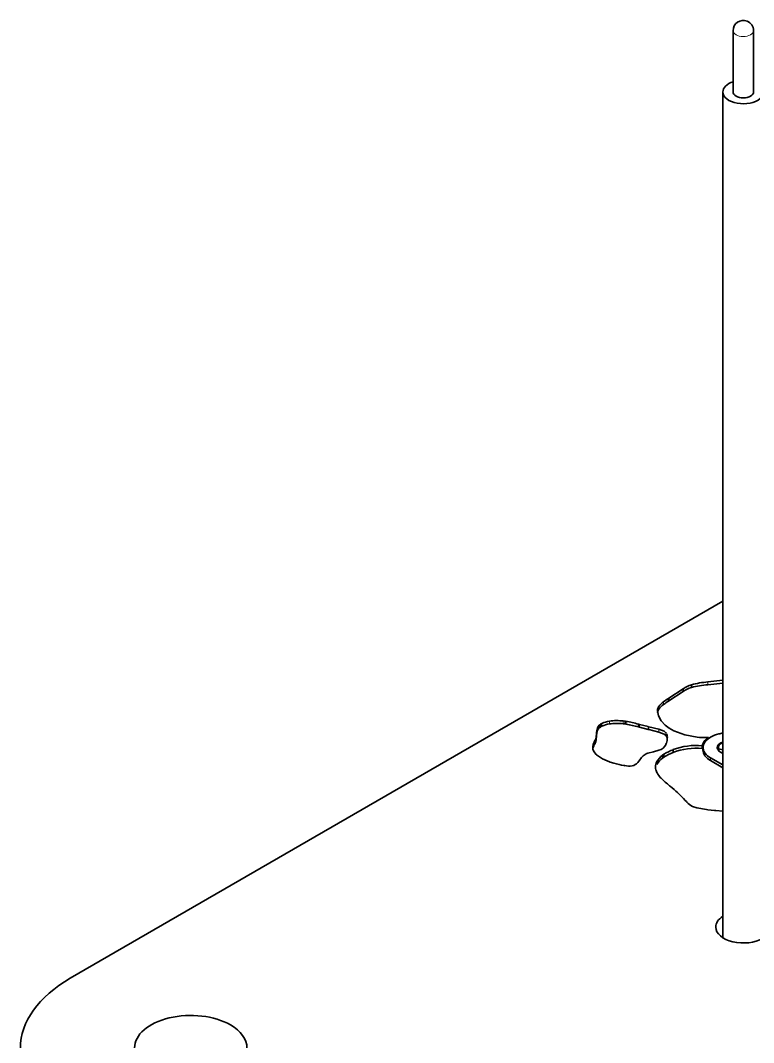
# Model space of a CAD drawing. Extents: x 241 to 1434, y 190 to 710.
# Drawn here: x 827.91 to 849.43, y 591.03 to 621.02 of the extents above; entities that cross this region are included whole.
import ezdxf

# ---------------------------------------------------------------- set-up
doc = ezdxf.new("R2010")
doc.units = 0

msp = doc.modelspace()

# ---------------------------------------------------------------- linework, layer by layer
at = {"color": 7, "lineweight": 35, "ltscale": 0.044933}
for p, q in [((848.832, 620.715), (848.834, 618.917)), ((849.432, 620.716), (849.434, 618.918))]:
    msp.add_line(p, q, dxfattribs=at)
at = {"color": 7, "lineweight": 35}
for p, q in [((848.534, 594.108), (848.534, 618.917)), ((829.375, 592.919), (848.534, 603.981)), ((829.375, 592.919), (848.534, 603.981))]:
    msp.add_line(p, q, dxfattribs=at)
at = {"color": 7, "lineweight": 35, "ltscale": 0.012423}
msp.add_line((847.363, 601.414), (846.949, 601.14), dxfattribs=at)
msp.add_line((847.363, 601.414), (846.949, 601.14), dxfattribs=at)
at = {"color": 7, "lineweight": 35, "ltscale": 0.00204}
for p, q in [((847.363, 601.414), (847.363, 601.332)), ((847.363, 601.414), (847.363, 601.332)), ((844.905, 600.342), (844.905, 600.261)), ((844.905, 600.342), (844.905, 600.261)), ((845.665, 600.46), (845.665, 600.379)), ((845.665, 600.46), (845.665, 600.379)), ((847.949, 599.684), (847.949, 599.603)), ((847.949, 599.684), (847.949, 599.603))]:
    msp.add_line(p, q, dxfattribs=at)
at = {"color": 7, "lineweight": 35, "ltscale": 0.002042}
for p, q in [((847.61, 601.531), (847.61, 601.449)), ((847.61, 601.531), (847.61, 601.449)), ((846.938, 601.13), (846.938, 601.048)), ((846.938, 601.13), (846.938, 601.048)), ((846.949, 601.14), (846.949, 601.058)), ((846.949, 601.14), (846.949, 601.058)), ((846.644, 600.879), (846.644, 600.797)), ((846.644, 600.879), (846.644, 600.797)), ((844.917, 600.354), (844.917, 600.272)), ((844.917, 600.354), (844.917, 600.272)), ((846.882, 600.094), (846.882, 600.012)), ((846.882, 600.094), (846.882, 600.012)), ((844.778, 599.891), (844.778, 599.809)), ((844.778, 599.891), (844.778, 599.809)), ((847.071, 599.625), (847.071, 599.544)), ((847.071, 599.625), (847.071, 599.544)), ((847.923, 599.739), (847.923, 599.658)), ((847.923, 599.739), (847.923, 599.658)), ((847.95, 599.691), (847.95, 599.609)), ((847.95, 599.691), (847.95, 599.609)), ((848.393, 599.761), (848.393, 599.68)), ((848.393, 599.761), (848.393, 599.68)), ((848.4, 599.69), (848.4, 599.609)), ((848.4, 599.69), (848.4, 599.609)), ((846.762, 599.462), (846.762, 599.38)), ((846.762, 599.462), (846.762, 599.38)), ((846.803, 599.491), (846.803, 599.409)), ((846.803, 599.491), (846.803, 599.409)), ((847.989, 599.556), (847.989, 599.474)), ((847.989, 599.556), (847.989, 599.474)), ((848.008, 599.528), (848.008, 599.447)), ((848.008, 599.528), (848.008, 599.447))]:
    msp.add_line(p, q, dxfattribs=at)
at = {"color": 7, "lineweight": 35, "ltscale": 0.011117}
msp.add_line((848.534, 601.661), (848.092, 601.612), dxfattribs=at)
msp.add_line((848.534, 601.661), (848.092, 601.612), dxfattribs=at)
at = {"color": 7, "lineweight": 13, "ltscale": 0.002042}
for p, q in [((848.092, 601.612), (848.092, 601.531)), ((848.092, 601.612), (848.092, 601.531)), ((846.791, 601.028), (846.791, 600.947)), ((846.791, 601.028), (846.791, 600.947)), ((844.964, 600.386), (844.964, 600.304)), ((844.964, 600.386), (844.964, 600.304)), ((844.981, 600.395), (844.981, 600.314)), ((844.981, 600.395), (844.981, 600.314)), ((846.084, 600.368), (846.084, 600.286)), ((846.084, 600.368), (846.084, 600.286)), ((846.341, 600.304), (846.341, 600.222)), ((846.341, 600.304), (846.341, 600.222)), ((846.651, 600.225), (846.651, 600.143)), ((846.651, 600.225), (846.651, 600.143)), ((844.799, 599.946), (844.799, 599.864)), ((844.799, 599.946), (844.799, 599.864)), ((846.862, 600.122), (846.862, 600.041)), ((846.862, 600.122), (846.862, 600.041)), ((846.596, 599.276), (846.596, 599.194)), ((846.596, 599.276), (846.596, 599.194))]:
    msp.add_line(p, q, dxfattribs=at)
at = {"color": 7, "lineweight": 35, "ltscale": 0.011118}
msp.add_line((848.534, 601.579), (848.092, 601.531), dxfattribs=at)
msp.add_line((848.534, 601.579), (848.092, 601.531), dxfattribs=at)
at = {"color": 7, "lineweight": 35, "ltscale": 5.21485e-05}
msp.add_line((846.938, 601.13), (846.936, 601.131), dxfattribs=at)
msp.add_line((846.938, 601.13), (846.936, 601.131), dxfattribs=at)
at = {"color": 7, "lineweight": 35, "ltscale": 0.000370069}
for p, q in [((846.949, 601.14), (846.938, 601.13)), ((846.949, 601.14), (846.938, 601.13)), ((846.949, 601.058), (846.938, 601.048)), ((846.949, 601.058), (846.938, 601.048))]:
    msp.add_line(p, q, dxfattribs=at)
at = {"color": 7, "lineweight": 35, "ltscale": 0.012424}
msp.add_line((847.363, 601.332), (846.949, 601.058), dxfattribs=at)
msp.add_line((847.363, 601.332), (846.949, 601.058), dxfattribs=at)
at = {"color": 7, "lineweight": 35, "ltscale": 0.000344538}
msp.add_line((846.651, 600.891), (846.644, 600.879), dxfattribs=at)
msp.add_line((846.651, 600.891), (846.644, 600.879), dxfattribs=at)
at = {"color": 7, "lineweight": 35, "ltscale": 5.27036e-05}
msp.add_line((846.938, 601.048), (846.936, 601.049), dxfattribs=at)
msp.add_line((846.938, 601.048), (846.936, 601.049), dxfattribs=at)
at = {"color": 7, "lineweight": 35, "ltscale": 0.000387873}
msp.add_line((846.614, 600.779), (846.614, 600.763), dxfattribs=at)
msp.add_line((846.614, 600.779), (846.614, 600.763), dxfattribs=at)
at = {"color": 7, "lineweight": 35, "ltscale": 0.000422481}
msp.add_line((844.917, 600.354), (844.905, 600.342), dxfattribs=at)
msp.add_line((844.917, 600.354), (844.905, 600.342), dxfattribs=at)
at = {"color": 7, "lineweight": 35, "ltscale": 0.000485414}
for p, q in [((844.981, 600.395), (844.964, 600.386)), ((844.981, 600.395), (844.964, 600.386)), ((844.981, 600.314), (844.964, 600.304)), ((844.981, 600.314), (844.964, 600.304))]:
    msp.add_line(p, q, dxfattribs=at)
at = {"color": 7, "lineweight": 13, "ltscale": 0.00204}
for p, q in [((845.204, 600.462), (845.204, 600.38)), ((845.204, 600.462), (845.204, 600.38)), ((845.606, 600.468), (845.606, 600.386)), ((845.606, 600.468), (845.606, 600.386)), ((845.693, 600.456), (845.693, 600.374)), ((845.693, 600.456), (845.693, 600.374)), ((846.048, 600.377), (846.048, 600.295)), ((846.048, 600.377), (846.048, 600.295)), ((846.06, 600.374), (846.06, 600.292)), ((846.06, 600.374), (846.06, 600.292)), ((846.361, 600.299), (846.361, 600.217)), ((846.361, 600.299), (846.361, 600.217)), ((848.169, 599.387), (848.169, 599.305)), ((848.169, 599.387), (848.169, 599.305))]:
    msp.add_line(p, q, dxfattribs=at)
at = {"color": 7, "lineweight": 35, "ltscale": 0.001501}
for p, q in [((845.665, 600.46), (845.606, 600.468)), ((845.665, 600.46), (845.606, 600.468)), ((845.665, 600.379), (845.606, 600.386)), ((845.665, 600.379), (845.606, 600.386))]:
    msp.add_line(p, q, dxfattribs=at)
at = {"color": 7, "lineweight": 35, "ltscale": 0.000693632}
for p, q in [((845.693, 600.456), (845.665, 600.46)), ((845.693, 600.456), (845.665, 600.46)), ((845.693, 600.374), (845.665, 600.379)), ((845.693, 600.374), (845.665, 600.379))]:
    msp.add_line(p, q, dxfattribs=at)
at = {"color": 7, "lineweight": 35, "ltscale": 0.000309757}
for p, q in [((846.06, 600.374), (846.048, 600.377)), ((846.06, 600.374), (846.048, 600.377)), ((846.06, 600.292), (846.048, 600.295)), ((846.06, 600.292), (846.048, 600.295))]:
    msp.add_line(p, q, dxfattribs=at)
at = {"color": 7, "lineweight": 35, "ltscale": 0.000612113}
msp.add_line((846.084, 600.368), (846.06, 600.374), dxfattribs=at)
msp.add_line((846.084, 600.368), (846.06, 600.374), dxfattribs=at)
at = {"color": 7, "lineweight": 35, "ltscale": 0.000612488}
msp.add_line((846.084, 600.286), (846.06, 600.292), dxfattribs=at)
msp.add_line((846.084, 600.286), (846.06, 600.292), dxfattribs=at)
at = {"color": 7, "lineweight": 35, "ltscale": 0.006619}
for p, q in [((846.341, 600.304), (846.084, 600.368)), ((846.341, 600.304), (846.084, 600.368)), ((846.341, 600.222), (846.084, 600.286)), ((846.341, 600.222), (846.084, 600.286))]:
    msp.add_line(p, q, dxfattribs=at)
at = {"color": 7, "lineweight": 35, "ltscale": 0.000520334}
msp.add_line((846.361, 600.217), (846.341, 600.222), dxfattribs=at)
msp.add_line((846.361, 600.217), (846.341, 600.222), dxfattribs=at)
at = {"color": 7, "lineweight": 35, "ltscale": 0.007482}
for p, q in [((846.651, 600.225), (846.361, 600.299)), ((846.651, 600.225), (846.361, 600.299)), ((846.651, 600.143), (846.361, 600.217)), ((846.651, 600.143), (846.361, 600.217))]:
    msp.add_line(p, q, dxfattribs=at)
at = {"color": 7, "lineweight": 35, "ltscale": 0.001155}
msp.add_line((844.799, 599.946), (844.783, 599.903), dxfattribs=at)
msp.add_line((844.799, 599.946), (844.783, 599.903), dxfattribs=at)
at = {"color": 7, "lineweight": 35, "ltscale": 0.000292464}
msp.add_line((844.824, 600.128), (844.823, 600.116), dxfattribs=at)
msp.add_line((844.824, 600.128), (844.823, 600.116), dxfattribs=at)
at = {"color": 7, "lineweight": 35, "ltscale": 0.001504}
msp.add_line((844.831, 600.187), (844.824, 600.128), dxfattribs=at)
msp.add_line((844.831, 600.187), (844.824, 600.128), dxfattribs=at)
at = {"color": 7, "lineweight": 35, "ltscale": 0.001503}
msp.add_line((844.831, 600.106), (844.824, 600.046), dxfattribs=at)
msp.add_line((844.831, 600.106), (844.824, 600.046), dxfattribs=at)
at = {"color": 7, "lineweight": 35, "ltscale": 0.000540954}
for p, q in [((846.876, 600.106), (846.862, 600.122)), ((846.876, 600.106), (846.862, 600.122)), ((846.876, 600.024), (846.862, 600.041)), ((846.876, 600.024), (846.862, 600.041))]:
    msp.add_line(p, q, dxfattribs=at)
at = {"color": 7, "lineweight": 35, "ltscale": 0.000720488}
msp.add_line((846.902, 599.97), (846.903, 599.999), dxfattribs=at)
msp.add_line((846.902, 599.97), (846.903, 599.999), dxfattribs=at)
at = {"color": 7, "lineweight": 35, "ltscale": 0.001907}
msp.add_line((847.775, 599.993), (847.851, 599.987), dxfattribs=at)
msp.add_line((847.775, 599.993), (847.851, 599.987), dxfattribs=at)
at = {"color": 7, "lineweight": 35, "ltscale": 0.001547}
msp.add_line((848.046, 599.981), (848.108, 599.982), dxfattribs=at)
msp.add_line((848.046, 599.981), (848.108, 599.982), dxfattribs=at)
at = {"color": 7, "lineweight": 35, "ltscale": 0.000698853}
msp.add_line((848.108, 599.982), (848.108, 599.954), dxfattribs=at)
msp.add_line((848.108, 599.982), (848.108, 599.954), dxfattribs=at)
at = {"color": 7, "lineweight": 35, "ltscale": 0.000306276}
msp.add_line((844.713, 599.719), (844.712, 599.706), dxfattribs=at)
msp.add_line((844.713, 599.719), (844.712, 599.706), dxfattribs=at)
at = {"color": 7, "lineweight": 35, "ltscale": 0.000291842}
msp.add_line((844.712, 599.706), (844.712, 599.695), dxfattribs=at)
msp.add_line((844.712, 599.706), (844.712, 599.695), dxfattribs=at)
at = {"color": 7, "lineweight": 35, "ltscale": 0.000326189}
msp.add_line((844.783, 599.903), (844.778, 599.891), dxfattribs=at)
msp.add_line((844.783, 599.903), (844.778, 599.891), dxfattribs=at)
at = {"color": 7, "lineweight": 35, "ltscale": 0.001154}
msp.add_line((844.799, 599.864), (844.783, 599.821), dxfattribs=at)
msp.add_line((844.799, 599.864), (844.783, 599.821), dxfattribs=at)
at = {"color": 7, "lineweight": 35, "ltscale": 0.000543371}
msp.add_line((846.863, 599.783), (846.872, 599.803), dxfattribs=at)
msp.add_line((846.863, 599.783), (846.872, 599.803), dxfattribs=at)
at = {"color": 7, "lineweight": 35, "ltscale": 0.000304676}
msp.add_line((846.872, 599.803), (846.876, 599.815), dxfattribs=at)
msp.add_line((846.872, 599.803), (846.876, 599.815), dxfattribs=at)
at = {"color": 7, "lineweight": 35, "ltscale": 0.000933001}
for p, q in [((847.933, 599.775), (847.923, 599.739)), ((847.933, 599.775), (847.923, 599.739)), ((847.933, 599.694), (847.923, 599.658)), ((847.933, 599.694), (847.923, 599.658))]:
    msp.add_line(p, q, dxfattribs=at)
at = {"color": 7, "lineweight": 35, "ltscale": 0.000920038}
msp.add_line((847.954, 599.736), (847.963, 599.772), dxfattribs=at)
msp.add_line((847.954, 599.736), (847.963, 599.772), dxfattribs=at)
at = {"color": 7, "lineweight": 35, "ltscale": 0.000766171}
msp.add_line((848.375, 599.654), (848.387, 599.626), dxfattribs=at)
msp.add_line((848.375, 599.654), (848.387, 599.626), dxfattribs=at)
at = {"color": 7, "lineweight": 35, "ltscale": 0.000280301}
msp.add_line((848.41, 599.647), (848.405, 599.657), dxfattribs=at)
msp.add_line((848.41, 599.647), (848.405, 599.657), dxfattribs=at)
at = {"color": 7, "lineweight": 35, "ltscale": 0.003189}
msp.add_line((848.535, 599.621), (848.41, 599.647), dxfattribs=at)
msp.add_line((848.535, 599.621), (848.41, 599.647), dxfattribs=at)
at = {"color": 7, "lineweight": 35, "ltscale": 0.001282}
msp.add_line((848.41, 599.647), (848.41, 599.596), dxfattribs=at)
msp.add_line((848.41, 599.647), (848.41, 599.596), dxfattribs=at)
at = {"color": 7, "lineweight": 35, "ltscale": 0.000447023}
msp.add_line((844.815, 599.486), (844.828, 599.474), dxfattribs=at)
msp.add_line((844.815, 599.486), (844.828, 599.474), dxfattribs=at)
at = {"color": 7, "lineweight": 35, "ltscale": 0.00059887}
msp.add_line((846.281, 599.504), (846.303, 599.513), dxfattribs=at)
msp.add_line((846.281, 599.504), (846.303, 599.513), dxfattribs=at)
at = {"color": 7, "lineweight": 35, "ltscale": 0.000736171}
msp.add_line((846.303, 599.513), (846.331, 599.523), dxfattribs=at)
msp.add_line((846.303, 599.513), (846.331, 599.523), dxfattribs=at)
at = {"color": 7, "lineweight": 35, "ltscale": 0.001248}
for p, q in [((846.803, 599.491), (846.762, 599.462)), ((846.803, 599.491), (846.762, 599.462)), ((846.803, 599.409), (846.762, 599.38)), ((846.803, 599.409), (846.762, 599.38))]:
    msp.add_line(p, q, dxfattribs=at)
at = {"color": 7, "lineweight": 35, "ltscale": 0.000831604}
for p, q in [((848.008, 599.528), (847.989, 599.556)), ((848.008, 599.528), (847.989, 599.556)), ((848.008, 599.447), (847.989, 599.474)), ((848.008, 599.447), (847.989, 599.474))]:
    msp.add_line(p, q, dxfattribs=at)
at = {"color": 7, "lineweight": 35, "ltscale": 0.01055}
msp.add_line((848.534, 599.176), (848.169, 599.387), dxfattribs=at)
msp.add_line((848.534, 599.176), (848.169, 599.387), dxfattribs=at)
at = {"color": 7, "lineweight": 35, "ltscale": 0.002099}
msp.add_line((848.462, 599.556), (848.534, 599.514), dxfattribs=at)
msp.add_line((848.462, 599.556), (848.534, 599.514), dxfattribs=at)
at = {"color": 7, "lineweight": 35, "ltscale": 0.001727}
msp.add_line((848.535, 599.539), (848.467, 599.553), dxfattribs=at)
msp.add_line((848.535, 599.539), (848.467, 599.553), dxfattribs=at)
at = {"color": 7, "lineweight": 35, "ltscale": 0.000667899}
msp.add_line((845.204, 599.267), (845.229, 599.259), dxfattribs=at)
msp.add_line((845.204, 599.267), (845.229, 599.259), dxfattribs=at)
at = {"color": 7, "lineweight": 35, "ltscale": 0.002823}
msp.add_line((845.229, 599.259), (845.337, 599.225), dxfattribs=at)
msp.add_line((845.229, 599.259), (845.337, 599.225), dxfattribs=at)
at = {"color": 7, "lineweight": 35, "ltscale": 0.00055547}
msp.add_line((845.633, 599.16), (845.655, 599.156), dxfattribs=at)
msp.add_line((845.633, 599.16), (845.655, 599.156), dxfattribs=at)
at = {"color": 7, "lineweight": 35, "ltscale": 0.001365}
msp.add_line((846.033, 599.249), (846.067, 599.291), dxfattribs=at)
msp.add_line((846.033, 599.249), (846.067, 599.291), dxfattribs=at)
at = {"color": 7, "lineweight": 35, "ltscale": 0.000371789}
msp.add_line((846.067, 599.291), (846.075, 599.303), dxfattribs=at)
msp.add_line((846.067, 599.291), (846.075, 599.303), dxfattribs=at)
at = {"color": 7, "lineweight": 35, "ltscale": 0.000342973}
msp.add_line((846.555, 599.123), (846.558, 599.11), dxfattribs=at)
msp.add_line((846.555, 599.123), (846.558, 599.11), dxfattribs=at)
at = {"color": 7, "lineweight": 35, "ltscale": 6.15101e-05}
msp.add_line((846.558, 599.11), (846.556, 599.109), dxfattribs=at)
msp.add_line((846.558, 599.11), (846.556, 599.109), dxfattribs=at)
at = {"color": 7, "lineweight": 35, "ltscale": 0.000315252}
msp.add_line((846.567, 599.03), (846.571, 599.018), dxfattribs=at)
msp.add_line((846.567, 599.03), (846.571, 599.018), dxfattribs=at)
at = {"color": 7, "lineweight": 35, "ltscale": 0.010551}
msp.add_line((848.534, 599.094), (848.169, 599.305), dxfattribs=at)
msp.add_line((848.534, 599.094), (848.169, 599.305), dxfattribs=at)
at = {"color": 7, "lineweight": 35, "ltscale": 0.000336445}
msp.add_line((846.595, 598.959), (846.601, 598.947), dxfattribs=at)
msp.add_line((846.595, 598.959), (846.601, 598.947), dxfattribs=at)
at = {"color": 7, "lineweight": 35, "ltscale": 0.000592633}
msp.add_line((846.706, 598.804), (846.722, 598.786), dxfattribs=at)
msp.add_line((846.706, 598.804), (846.722, 598.786), dxfattribs=at)
at = {"color": 7, "lineweight": 35, "ltscale": 0.000816915}
msp.add_line((846.97, 598.567), (846.995, 598.547), dxfattribs=at)
msp.add_line((846.97, 598.567), (846.995, 598.547), dxfattribs=at)
at = {"color": 7, "lineweight": 35, "ltscale": 0.000749407}
msp.add_line((847.203, 598.366), (847.225, 598.346), dxfattribs=at)
msp.add_line((847.203, 598.366), (847.225, 598.346), dxfattribs=at)
at = {"color": 7, "lineweight": 35, "ltscale": 0.001249}
msp.add_line((847.427, 598.139), (847.461, 598.102), dxfattribs=at)
msp.add_line((847.427, 598.139), (847.461, 598.102), dxfattribs=at)
at = {"color": 7, "lineweight": 35, "ltscale": 0.000539829}
msp.add_line((847.461, 598.102), (847.475, 598.086), dxfattribs=at)
msp.add_line((847.461, 598.102), (847.475, 598.086), dxfattribs=at)
at = {"color": 7, "lineweight": 35, "ltscale": 0.000870498}
msp.add_line((848.055, 597.868), (848.09, 597.864), dxfattribs=at)
msp.add_line((848.055, 597.868), (848.09, 597.864), dxfattribs=at)
at = {"color": 7, "lineweight": 35, "ltscale": 0.00508}
msp.add_line((848.09, 597.864), (848.292, 597.846), dxfattribs=at)
msp.add_line((848.09, 597.864), (848.292, 597.846), dxfattribs=at)
at = {"color": 7, "lineweight": 35, "ltscale": 0.000753087}
msp.add_line((848.292, 597.846), (848.322, 597.844), dxfattribs=at)
msp.add_line((848.292, 597.846), (848.322, 597.844), dxfattribs=at)
at = {"color": 7, "lineweight": 35, "ltscale": 0.005341}
msp.add_line((848.322, 597.844), (848.535, 597.825), dxfattribs=at)
msp.add_line((848.322, 597.844), (848.535, 597.825), dxfattribs=at)
at = {"color": 7, "lineweight": 35}
for points in [[(846.614, 600.763), (846.641, 600.616), (846.72, 600.476), (846.843, 600.347), (846.961, 600.259), (847.097, 600.181), (847.415, 600.059), (847.775, 599.993)], [(846.614, 600.763), (846.641, 600.616), (846.72, 600.476), (846.843, 600.347), (846.961, 600.259), (847.097, 600.181), (847.415, 600.059), (847.775, 599.993)], [(846.862, 600.122), (846.807, 600.165), (846.651, 600.225)], [(846.862, 600.122), (846.807, 600.165), (846.651, 600.225)], [(846.862, 600.041), (846.807, 600.083), (846.651, 600.143)], [(846.862, 600.041), (846.807, 600.083), (846.651, 600.143)], [(844.778, 599.891), (844.728, 599.777), (844.713, 599.719)], [(844.778, 599.891), (844.728, 599.777), (844.713, 599.719)], [(846.331, 599.523), (846.493, 599.565), (846.654, 599.608)], [(846.331, 599.523), (846.493, 599.565), (846.654, 599.608)], [(844.828, 599.474), (844.996, 599.359), (845.204, 599.267)], [(844.828, 599.474), (844.996, 599.359), (845.204, 599.267)], [(846.075, 599.303), (846.145, 599.4), (846.189, 599.445), (846.281, 599.504)], [(846.075, 599.303), (846.145, 599.4), (846.189, 599.445), (846.281, 599.504)], [(847.645, 597.961), (847.766, 597.919), (848.055, 597.868)], [(847.645, 597.961), (847.766, 597.919), (848.055, 597.868)]]:
    msp.add_lwpolyline(points, dxfattribs=at)
for centre, radius, start, end in [((849.132, 620.715), 0.3, 68.3583, 180.0843), ((849.132, 620.715), 0.3, 0.0844, 68.3583), ((847.868, 600.67), 0.898, 106.6884, 124.1568), ((847.868, 600.67), 0.898, 106.6884, 124.1568), ((847.868, 600.589), 0.898, 106.6884, 124.1568), ((847.868, 600.589), 0.898, 106.6884, 124.1568), ((848.3, 598.867), 2.752, 94.3357, 104.5345), ((848.3, 598.867), 2.752, 94.3357, 104.5345), ((848.3, 598.786), 2.752, 94.3357, 104.5345), ((848.3, 598.786), 2.752, 94.3357, 104.5345), ((849.056, 597.989), 3.79, 124.005, 126.6818), ((849.056, 597.989), 3.79, 124.005, 126.6818), ((846.841, 600.766), 0.228, 150.1581, 176.7011), ((846.841, 600.766), 0.228, 150.1581, 176.7011), ((847.114, 600.555), 0.572, 124.3103, 144.0852), ((847.114, 600.555), 0.572, 124.3103, 144.0852), ((847.114, 600.474), 0.572, 124.3103, 144.0852), ((847.114, 600.474), 0.572, 124.3103, 144.0852), ((849.056, 597.907), 3.79, 124.005, 126.6818), ((849.056, 597.907), 3.79, 124.005, 126.6818), ((846.841, 600.684), 0.227, 150.1314, 171.6009), ((846.841, 600.684), 0.227, 150.1314, 171.6009), ((845.085, 600.164), 0.254, 135.4168, 174.8604), ((845.085, 600.164), 0.254, 135.4168, 174.8604), ((845.085, 600.083), 0.254, 135.4168, 174.8604), ((845.085, 600.083), 0.254, 135.4168, 174.8604), ((845.12, 600.11), 0.317, 119.3785, 129.6904), ((845.12, 600.11), 0.317, 119.3785, 129.6904), ((845.12, 600.028), 0.317, 119.3785, 129.6904), ((845.12, 600.028), 0.317, 119.3785, 129.6904), ((845.305, 599.708), 0.76, 97.5798, 115.2141), ((845.305, 599.708), 0.76, 97.5798, 115.2141), ((845.305, 599.627), 0.76, 97.5798, 115.2141), ((845.305, 599.627), 0.76, 97.5798, 115.2141), ((845.425, 598.939), 1.539, 83.2618, 98.2451), ((845.425, 598.939), 1.539, 83.2618, 98.2451), ((845.425, 598.858), 1.539, 83.2618, 98.2451), ((845.425, 598.858), 1.539, 83.2618, 98.2451), ((845.052, 596.773), 3.738, 74.542, 80.1273), ((845.052, 596.773), 3.738, 74.542, 80.1273), ((845.052, 596.692), 3.738, 74.542, 80.1273), ((845.052, 596.692), 3.738, 74.542, 80.1273), ((844.1, 600.129), 0.723, 345.3136, 358.9466), ((844.1, 600.129), 0.723, 345.3136, 358.9466), ((844.1, 600.048), 0.723, 345.3136, 358.9466), ((844.1, 600.048), 0.723, 345.3136, 358.9466), ((846.374, 599.976), 0.528, 342.1472, 359.3429), ((846.374, 599.976), 0.528, 342.1472, 359.3429), ((846.713, 600.009), 0.19, 357.1627, 26.8452), ((846.713, 600.009), 0.19, 357.1627, 26.8452), ((846.737, 599.935), 0.165, 5.6263, 28.2042), ((846.737, 599.935), 0.165, 5.6263, 28.2042), ((848.021, 602.789), 2.808, 266.5238, 270.5078), ((848.021, 602.789), 2.808, 266.5238, 270.5078), ((848.34, 599.605), 0.443, 121.6386, 157.298), ((848.34, 599.605), 0.443, 121.6386, 157.298), ((848.604, 599.213), 0.895, 102.2799, 119.1225), ((848.604, 599.213), 0.895, 102.2799, 119.1225), ((848.689, 598.954), 1.166, 97.6205, 103.6481), ((848.689, 598.954), 1.166, 97.6205, 103.6481), ((845.377, 599.478), 0.683, 151.0732, 165.553), ((845.377, 599.478), 0.683, 151.0732, 165.553), ((846.552, 599.946), 0.353, 286.9202, 332.3841), ((846.552, 599.946), 0.353, 286.9202, 332.3841), ((847.592, 598.248), 1.473, 110.7322, 122.4344), ((847.592, 598.248), 1.473, 110.7322, 122.4344), ((847.738, 597.869), 1.88, 84.3455, 110.7926), ((847.738, 597.869), 1.88, 84.3455, 110.7926), ((847.738, 597.787), 1.88, 84.3455, 110.7926), ((847.738, 597.787), 1.88, 84.3455, 110.7926), ((848.217, 599.698), 0.267, 183.1107, 211.9025), ((848.217, 599.698), 0.267, 183.1107, 211.9025), ((848.191, 599.692), 0.241, 169.4868, 180.6768), ((848.191, 599.692), 0.241, 169.4868, 180.6768), ((848.492, 599.688), 0.123, 143.5059, 178.7561), ((848.492, 599.688), 0.123, 143.5059, 178.7561), ((848.486, 599.691), 0.117, 180.3141, 198.4074), ((848.486, 599.691), 0.117, 180.3141, 198.4074), ((848.511, 599.597), 0.144, 144.9118, 158.6085), ((848.511, 599.597), 0.144, 144.9118, 158.6085), ((848.552, 599.728), 0.195, 211.7562, 242.2591), ((848.552, 599.728), 0.195, 211.7562, 242.2591), ((848.558, 599.64), 0.205, 117.1165, 143.844), ((848.558, 599.64), 0.205, 117.1165, 143.844), ((848.512, 599.688), 0.112, 143.6293, 178.8425), ((848.512, 599.688), 0.112, 143.6293, 178.8425), ((848.507, 599.691), 0.107, 180.2921, 198.3783), ((848.507, 599.691), 0.107, 180.2921, 198.3783), ((848.571, 599.645), 0.186, 117.1117, 143.7736), ((848.571, 599.645), 0.186, 117.1117, 143.7736), ((848.651, 599.498), 0.375, 108.202, 119.856), ((848.651, 599.498), 0.375, 108.202, 119.856), ((848.654, 599.52), 0.336, 110.9689, 119.9761), ((848.654, 599.52), 0.336, 110.9689, 119.9761), ((847.078, 599.012), 0.55, 125.1069, 151.259), ((847.078, 599.012), 0.55, 125.1069, 151.259), ((847.078, 598.93), 0.55, 125.1069, 151.259), ((847.078, 598.93), 0.55, 125.1069, 151.259), ((847.592, 598.166), 1.473, 110.7322, 122.4344), ((847.592, 598.166), 1.473, 110.7322, 122.4344), ((848.217, 599.616), 0.267, 183.1107, 211.9025), ((848.217, 599.616), 0.267, 183.1107, 211.9025), ((848.404, 599.821), 0.493, 216.3846, 241.5015), ((848.404, 599.821), 0.493, 216.3846, 241.5015), ((848.404, 599.739), 0.493, 216.3846, 241.5015), ((848.404, 599.739), 0.493, 216.3846, 241.5015), ((846.356, 603.202), 4.105, 255.6237, 259.8498), ((846.356, 603.202), 4.105, 255.6237, 259.8498), ((845.775, 599.702), 0.558, 257.5713, 279.6857), ((845.775, 599.702), 0.558, 257.5713, 279.6857), ((845.807, 599.446), 0.3, 281.8608, 318.7664), ((845.807, 599.446), 0.3, 281.8608, 318.7664), ((846.905, 599.11), 0.35, 151.769, 177.8413), ((846.905, 599.11), 0.35, 151.769, 177.8413), ((846.877, 599.117), 0.321, 181.4123, 195.5579), ((846.877, 599.117), 0.321, 181.4123, 195.5579), ((846.951, 599.138), 0.398, 197.4565, 206.6607), ((846.951, 599.138), 0.398, 197.4565, 206.6607), ((847.22, 599.292), 0.709, 209.1302, 223.5493), ((847.22, 599.292), 0.709, 209.1302, 223.5493), ((848.574, 600.638), 2.619, 224.9965, 232.2276), ((848.574, 600.638), 2.619, 224.9965, 232.2276), ((844.452, 595.409), 4.039, 47.0758, 50.9749), ((844.452, 595.409), 4.039, 47.0758, 50.9749), ((844.774, 595.747), 3.572, 42.0355, 46.6872), ((844.774, 595.747), 3.572, 42.0355, 46.6872), ((847.857, 598.423), 0.509, 221.4032, 245.2676), ((847.857, 598.423), 0.509, 221.4032, 245.2676)]:
    msp.add_arc(centre, radius, start, end, dxfattribs=at)
at = {"color": 7, "lineweight": 13}
msp.add_ellipse((849.132, 620.715), major_axis=(-0.3, 0), ratio=0.576693, start_param=0.000078, end_param=3.14167, dxfattribs=at)
at = {"color": 7, "lineweight": 35}
for centre, major_axis, ratio, start_param, end_param in [((849.134, 618.918), (-0.6, -0.001), 0.576693, 5.237186, 6.282437), ((849.134, 618.918), (-0.6, -0.001), 0.576693, 6.282437, 8.820159), ((849.134, 618.918), (-0.3, 0), 0.576693, 0.000078, 3.14167), ((911.264, 573.878), (63.298, -25.901), 0.072207, 3.085751, 3.143285), ((911.264, 573.878), (63.298, -25.901), 0.072207, 3.085751, 3.143285), ((847.187, 599.706), (2.475, 0.016), 0.290582, 3.134795, 3.429613), ((847.187, 599.706), (2.475, 0.016), 0.290582, 3.134795, 3.429613), ((849.134, 594.423), (0.811, 0), 0.57735, 2.404258, 3.141593), ((849.134, 594.423), (0.811, 0), 0.57735, 2.404258, 3.141593), ((849.134, 594.423), (0.811, 0), 0.57735, 3.141593, 5.497787), ((849.134, 594.423), (0.811, 0), 0.57735, 3.141593, 5.497787), ((832.911, 590.878), (5, 0), 0.57735, 2.356194, 3.141593), ((832.911, 590.878), (5, 0), 0.57735, 2.356194, 3.141593), ((832.911, 590.878), (1.65, 0), 0.57735, 0.785398, 3.141593), ((832.911, 590.878), (1.65, 0), 0.57735, 0.785398, 3.141593), ((832.911, 590.878), (1.65, 0), 0.57735, 6.283185, 7.068583), ((832.911, 590.878), (1.65, 0), 0.57735, 0, 0.785398)]:
    msp.add_ellipse(centre, major_axis=major_axis, ratio=ratio, start_param=start_param, end_param=end_param, dxfattribs=at)

doc.saveas('drawing.dxf')
